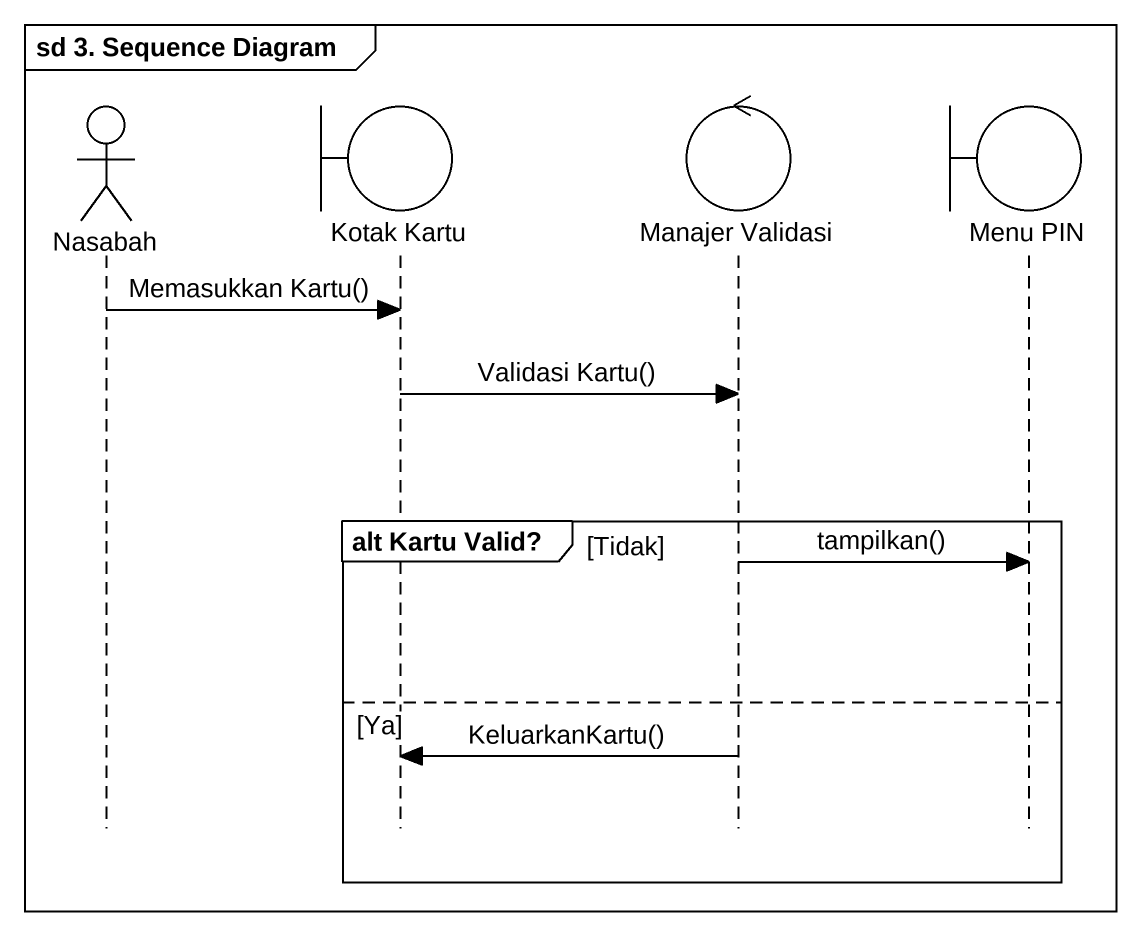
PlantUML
@startuml
mainframe sd 3. Sequence Diagram
hide footbox
actor Nasabah
boundary "Kotak Kartu" as Kotak_Kartu
control "Manajer Validasi" as Manajer_Validasi
boundary "Menu PIN" as Menu_PIN

Nasabah -> Kotak_Kartu : Memasukkan Kartu()
Kotak_Kartu -> Manajer_Validasi : Validasi Kartu()
group alt Kartu Valid? [Tidak]
  Manajer_Validasi -> Menu_PIN : tampilkan()
else Ya
  Manajer_Validasi -> Kotak_Kartu : KeluarkanKartu()
end
@enduml
